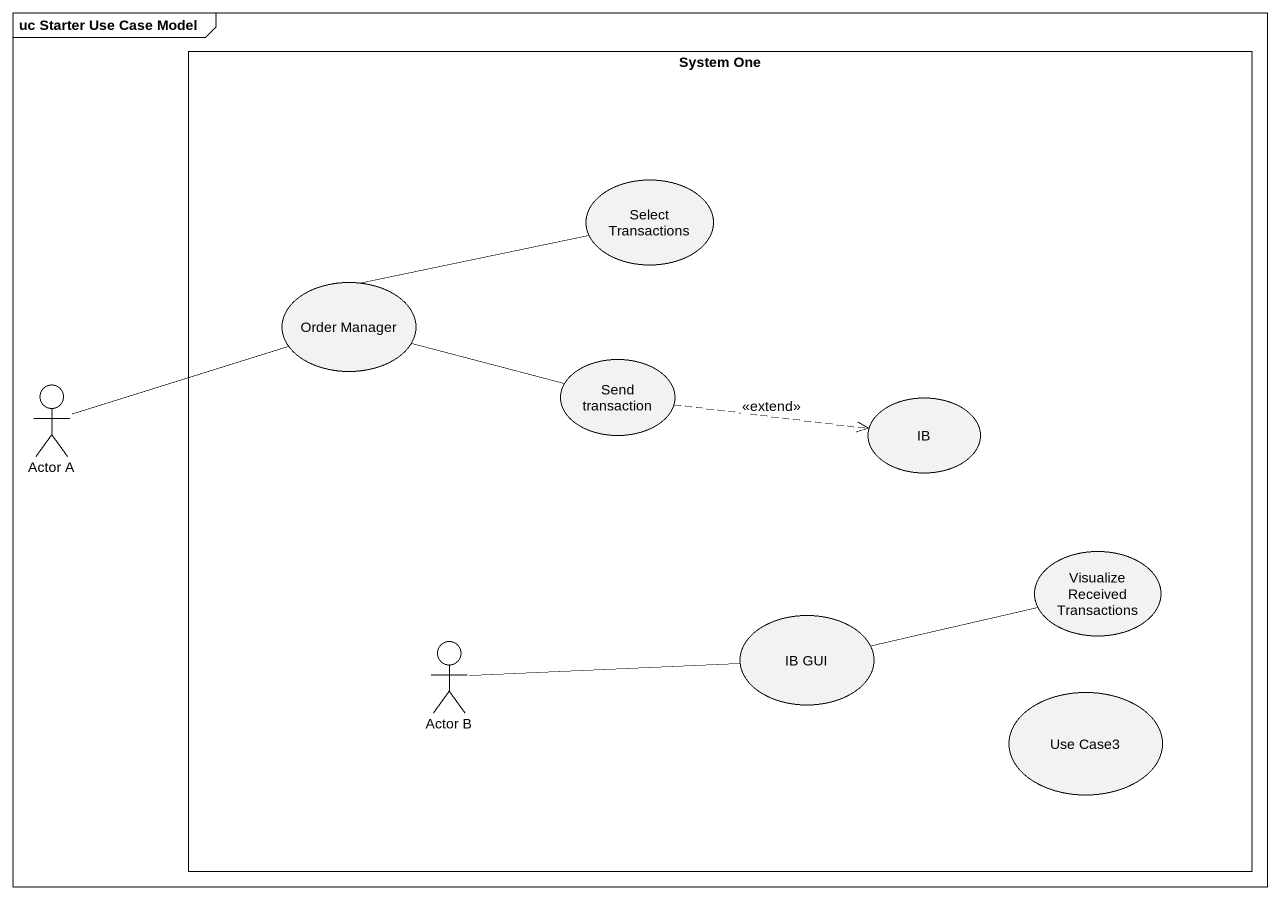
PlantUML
@startuml
mainframe uc Starter Use Case Model
rectangle "System One" as System_One {
  usecase "Select Transactions" as Select_Transactions
  usecase "Order Manager" as Order_Manager
  usecase "Send transaction" as Send_transaction
  usecase IB
  usecase "Visualize Received Transactions" as Visualize_Received
  usecase "IB GUI" as IB_GUI
  actor "Actor B" as Actor_B
  usecase "Use Case3" as Use_Case3
}
actor "Actor A" as Actor_A
Order_Manager -right- Select_Transactions
Order_Manager -right- Send_transaction
Actor_A -right- Order_Manager
Send_transaction .right.> IB : <<extend>>
IB_GUI -right- Visualize_Received
Actor_B -right- IB_GUI
@enduml
